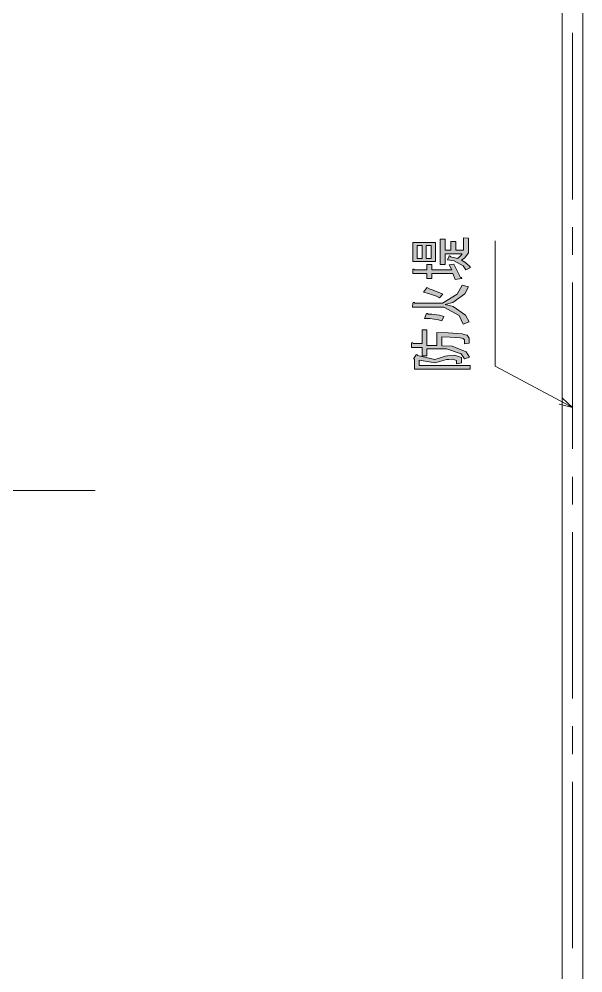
# Model space of a CAD drawing. Header units: millimetres. Extents: x 805 to 6044844, y 120 to 7887884.
# Drawn here: x 5992061 to 5998519, y 7836605 to 7847524 of the extents above; entities that cross this region are included whole.
import ezdxf

# ---------------------------------------------------------------- set-up
doc = ezdxf.new("R2010")
doc.units = ezdxf.units.MM

msp = doc.modelspace()

# ---------------------------------------------------------------- hatches: boundary and pattern name
h = msp.add_hatch(color=0)
h.dxf.hatch_style = 2
h.paths.add_polyline_path([(5997081, 7844783), (5997097, 7844793), (5997125, 7844820), (5997136, 7844838), (5996940, 7844838), (5996940, 7844715), (5996885, 7844715), (5996885, 7845004), (5996940, 7845004), (5996940, 7844879), (5997008, 7844879), (5997008, 7844977), (5997063, 7844977), (5997063, 7844879), (5997151, 7844879), (5997151, 7845020), (5997207, 7845014), (5997207, 7844883), (5997207, 7844848), (5997168, 7844789), (5997128, 7844764), (5997168, 7844742), (5997218, 7844699), (5997230, 7844678), (5997180, 7844655), (5997148, 7844700), (5997043, 7844757), (5996970, 7844768), (5996987, 7844809), (5996993, 7844813), (5997001, 7844810), (5997002, 7844803)])
h = msp.add_hatch(color=0)
h.paths.add_polyline_path([(5996572, 7844748), (5996572, 7844965), (5996829, 7844965), (5996829, 7844748)])
h.paths.add_polyline_path([(5996619, 7844783), (5996678, 7844783), (5996678, 7844930), (5996619, 7844930)])
h.paths.add_polyline_path([(5996724, 7844783), (5996783, 7844783), (5996783, 7844930), (5996724, 7844930)])
h = msp.add_hatch(color=0)
h.dxf.hatch_style = 2
h.paths.add_polyline_path([(5996572, 7844652), (5996573, 7844660), (5996583, 7844661), (5996590, 7844654), (5996733, 7844654), (5996733, 7844713), (5996789, 7844713), (5996789, 7844654), (5997017, 7844654), (5996987, 7844711), (5997040, 7844719), (5997119, 7844565), (5997129, 7844565), (5997134, 7844559), (5997128, 7844555), (5997057, 7844543), (5997031, 7844612), (5996789, 7844612), (5996789, 7844555), (5996733, 7844555), (5996733, 7844612), (5996572, 7844612)])
h = msp.add_hatch(color=0)
h.dxf.hatch_style = 2
h.paths.add_polyline_path([(5996940, 7844255), (5997035, 7844233), (5997174, 7844134), (5997218, 7844058), (5997146, 7844033), (5997101, 7844129), (5996928, 7844226), (5996797, 7844226), (5996566, 7844226), (5996572, 7844273), (5996575, 7844279), (5996587, 7844279), (5996595, 7844273), (5996797, 7844273), (5996910, 7844273), (5997079, 7844375), (5997136, 7844477), (5997210, 7844457), (5997166, 7844380), (5997031, 7844279)])
h = msp.add_hatch(color=0)
h.dxf.hatch_style = 2
h.paths.add_polyline_path([(5996748, 7844439), (5996806, 7844419), (5996890, 7844387), (5996914, 7844373), (5996876, 7844332), (5996841, 7844351), (5996751, 7844384), (5996695, 7844399), (5996727, 7844444), (5996732, 7844451), (5996742, 7844448)])
h = msp.add_hatch(color=0)
h.dxf.hatch_style = 2
h.paths.add_polyline_path([(5996902, 7844068), (5996865, 7844082), (5996767, 7844096), (5996706, 7844095), (5996724, 7844146), (5996729, 7844154), (5996739, 7844154), (5996745, 7844146), (5996787, 7844146), (5996878, 7844133), (5996926, 7844119)])
h = msp.add_hatch(color=0)
h.dxf.hatch_style = 2
h.paths.add_polyline_path([(5996902, 7843785), (5997023, 7843780), (5997182, 7843714), (5997221, 7843654), (5997163, 7843634), (5997123, 7843690), (5996957, 7843747), (5996829, 7843747), (5996733, 7843747), (5996733, 7843669), (5996678, 7843669), (5996678, 7843763), (5996555, 7843763), (5996555, 7843808), (5996557, 7843818), (5996569, 7843819), (5996578, 7843810), (5996678, 7843810), (5996678, 7843968), (5996733, 7843968), (5996733, 7843788), (5996847, 7843788), (5996847, 7843935), (5996976, 7843931), (5997136, 7843919), (5997169, 7843910), (5997194, 7843904), (5997218, 7843871), (5997218, 7843845), (5997218, 7843812), (5997163, 7843806), (5997163, 7843836), (5997163, 7843850), (5997147, 7843868), (5997131, 7843871), (5997113, 7843876), (5996999, 7843884), (5996902, 7843888)])
h = msp.add_hatch(color=0)
h.dxf.hatch_style = 2
h.paths.add_polyline_path([(5996967, 7843667), (5997047, 7843676), (5997128, 7843648), (5997128, 7843612), (5997128, 7843587), (5997073, 7843579), (5997073, 7843599), (5997073, 7843616), (5997029, 7843631), (5996984, 7843628), (5996956, 7843626), (5996876, 7843605), (5996827, 7843587), (5996645, 7843620), (5996645, 7843558), (5997227, 7843558), (5997227, 7843517), (5996590, 7843517), (5996590, 7843632), (5996578, 7843636), (5996610, 7843679), (5996616, 7843683), (5996623, 7843680), (5996625, 7843673), (5996823, 7843626), (5996871, 7843643), (5996942, 7843664)])

# ---------------------------------------------------------------- linework, layer by layer
at = {"color": 0, "lineweight": 0}
for points in [[(5998280, 7834377), (5998280, 7849876)], [(5998519, 7834377), (5998519, 7849876)], [(5998399, 7845460), (5998399, 7847365)], [(5998399, 7844825), (5998399, 7845143)], [(5997515, 7843550), (5997515, 7844984)], [(5998399, 7842603), (5998399, 7844508)], [(5998267, 7843149), (5997515, 7843550)], [(5998399, 7843079), (5998267, 7843149)], [(5998286, 7843185), (5998399, 7843079)], [(5998399, 7843079), (5998248, 7843114)], [(5998399, 7841968), (5998399, 7842285)], [(5991184, 7842127), (5992934, 7842127)], [(5998399, 7839745), (5998399, 7841651)], [(5998399, 7839110), (5998399, 7839428)], [(5998399, 7836889), (5998399, 7838793)]]:
    msp.add_lwpolyline(points, dxfattribs=at)
for points in [[(5997081, 7844783), (5997097, 7844793), (5997125, 7844820), (5997136, 7844838), (5996940, 7844838), (5996940, 7844715), (5996885, 7844715), (5996885, 7845004), (5996940, 7845004), (5996940, 7844879), (5997008, 7844879), (5997008, 7844977), (5997063, 7844977), (5997063, 7844879), (5997151, 7844879), (5997151, 7845020), (5997207, 7845014), (5997207, 7844883), (5997207, 7844848), (5997168, 7844789), (5997128, 7844764), (5997168, 7844742), (5997218, 7844699), (5997230, 7844678), (5997180, 7844655), (5997148, 7844700), (5997043, 7844757), (5996970, 7844768), (5996987, 7844809), (5996993, 7844813), (5997001, 7844810), (5997002, 7844803)], [(5996572, 7844748), (5996572, 7844965), (5996829, 7844965), (5996829, 7844748)], [(5996619, 7844783), (5996678, 7844783), (5996678, 7844930), (5996619, 7844930)], [(5996724, 7844783), (5996783, 7844783), (5996783, 7844930), (5996724, 7844930)], [(5996572, 7844652), (5996573, 7844660), (5996583, 7844661), (5996590, 7844654), (5996733, 7844654), (5996733, 7844713), (5996789, 7844713), (5996789, 7844654), (5997017, 7844654), (5996987, 7844711), (5997040, 7844719), (5997119, 7844565), (5997129, 7844565), (5997134, 7844559), (5997128, 7844555), (5997057, 7844543), (5997031, 7844612), (5996789, 7844612), (5996789, 7844555), (5996733, 7844555), (5996733, 7844612), (5996572, 7844612)], [(5996940, 7844255), (5997035, 7844233), (5997174, 7844134), (5997218, 7844058), (5997146, 7844033), (5997101, 7844129), (5996928, 7844226), (5996797, 7844226), (5996566, 7844226), (5996572, 7844273), (5996575, 7844279), (5996587, 7844279), (5996595, 7844273), (5996797, 7844273), (5996910, 7844273), (5997079, 7844375), (5997136, 7844477), (5997210, 7844457), (5997166, 7844380), (5997031, 7844279)], [(5996748, 7844439), (5996806, 7844419), (5996890, 7844387), (5996914, 7844373), (5996876, 7844332), (5996841, 7844351), (5996751, 7844384), (5996695, 7844399), (5996727, 7844444), (5996732, 7844451), (5996742, 7844448)], [(5996902, 7844068), (5996865, 7844082), (5996767, 7844096), (5996706, 7844095), (5996724, 7844146), (5996729, 7844154), (5996739, 7844154), (5996745, 7844146), (5996787, 7844146), (5996878, 7844133), (5996926, 7844119)], [(5996902, 7843785), (5997023, 7843780), (5997182, 7843714), (5997221, 7843654), (5997163, 7843634), (5997123, 7843690), (5996957, 7843747), (5996829, 7843747), (5996733, 7843747), (5996733, 7843669), (5996678, 7843669), (5996678, 7843763), (5996555, 7843763), (5996555, 7843808), (5996557, 7843818), (5996569, 7843819), (5996578, 7843810), (5996678, 7843810), (5996678, 7843968), (5996733, 7843968), (5996733, 7843788), (5996847, 7843788), (5996847, 7843935), (5996976, 7843931), (5997136, 7843919), (5997169, 7843910), (5997194, 7843904), (5997218, 7843871), (5997218, 7843845), (5997218, 7843812), (5997163, 7843806), (5997163, 7843836), (5997163, 7843850), (5997147, 7843868), (5997131, 7843871), (5997113, 7843876), (5996999, 7843884), (5996902, 7843888)], [(5996967, 7843667), (5997047, 7843676), (5997128, 7843648), (5997128, 7843612), (5997128, 7843587), (5997073, 7843579), (5997073, 7843599), (5997073, 7843616), (5997029, 7843631), (5996984, 7843628), (5996956, 7843626), (5996876, 7843605), (5996827, 7843587), (5996645, 7843620), (5996645, 7843558), (5997227, 7843558), (5997227, 7843517), (5996590, 7843517), (5996590, 7843632), (5996578, 7843636), (5996610, 7843679), (5996616, 7843683), (5996623, 7843680), (5996625, 7843673), (5996823, 7843626), (5996871, 7843643), (5996942, 7843664)]]:
    msp.add_lwpolyline(points, close=True, dxfattribs=at)

doc.saveas('drawing.dxf')
